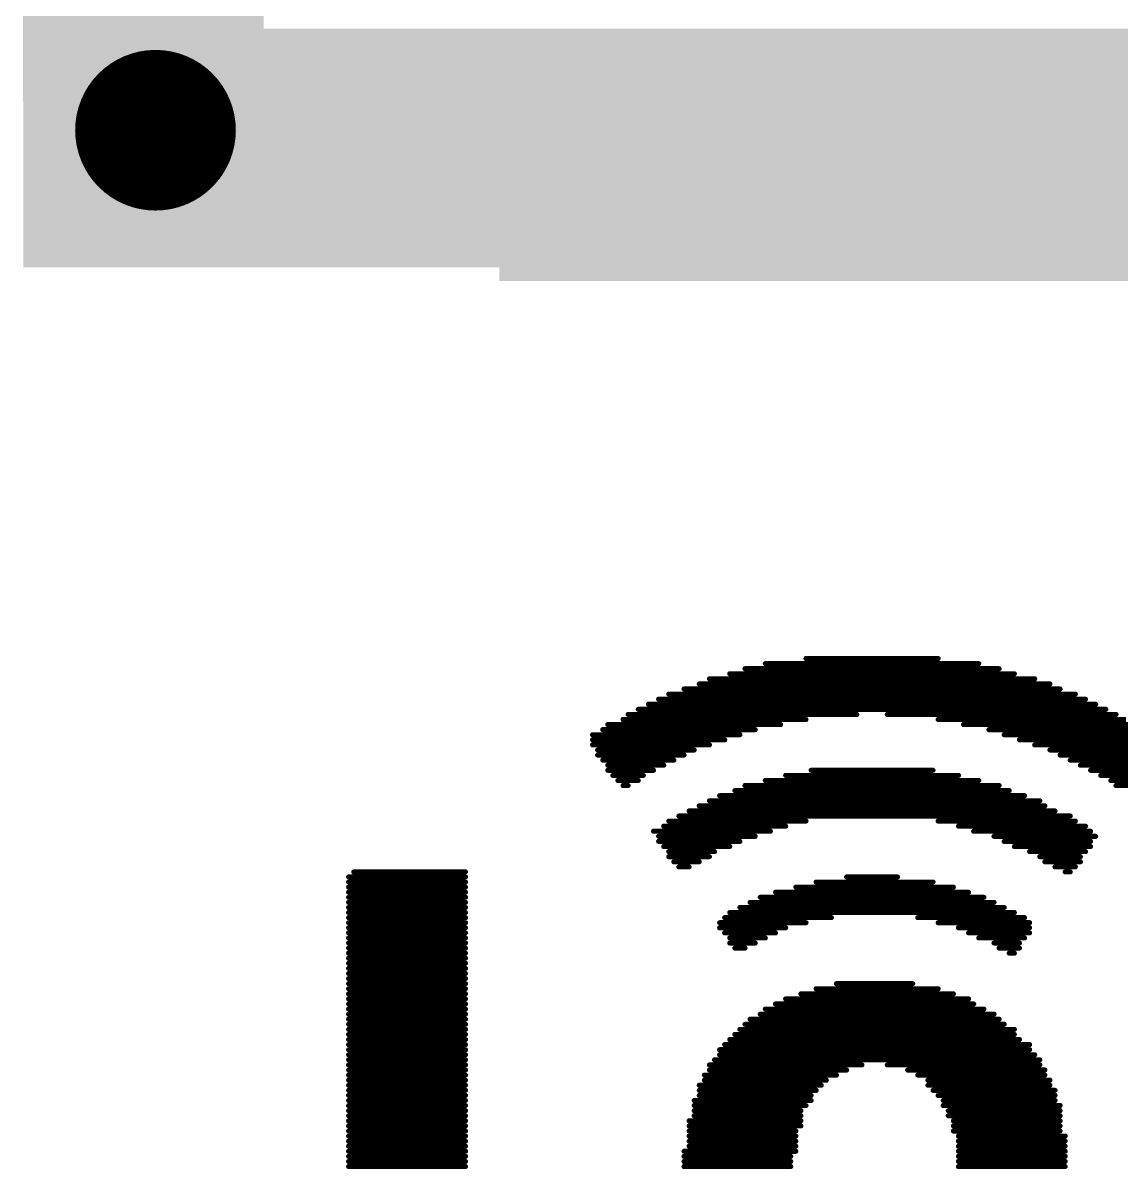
# Model space of a CAD drawing. Header units: inches. Extents: x -103 to 137, y -40 to 49.
# Drawn here: x -38.89 to -33.4, y -15.04 to -9.31 of the extents above; entities that cross this region are included whole.
import ezdxf

# ---------------------------------------------------------------- set-up
doc = ezdxf.new("R2010")
doc.units = ezdxf.units.IN
doc.header["$MEASUREMENT"] = 0
for name, color, linetype in [('BottomSolder', 6, 'Continuous'), ('MidLayer1', 16, 'Continuous'), ('MultiLayer', 9, 'Continuous'), ('TopOverlay', 2, 'Continuous'), ('TopPaste', 8, 'Continuous'), ('TopSolder', 216, 'Continuous'), ('ViaHoleLayer', 16, 'Continuous')]:
    doc.layers.add(name, color=color, linetype=linetype)

# ---------------------------------------------------------------- blocks, each defined once
blk = doc.blocks.new('HP5210_6')
at = {"layer": 'TopPaste'}
blk.add_solid([(-0.10236, -0.01969), (0.10236, -0.01969), (-0.10236, 0.01969), (0.10236, 0.01969)], dxfattribs=at)
at = {"layer": 'TopSolder'}
blk.add_solid([(-0.10636, -0.02369), (0.10636, -0.02369), (-0.10636, 0.02369), (0.10636, 0.02369)], dxfattribs=at)
blk = doc.blocks.new('HP5210_9')
at = {"layer": 'TopPaste'}
blk.add_solid([(-0.10236, -0.02528), (0.10236, -0.02528), (-0.10236, 0.01409), (0.10236, 0.01409)], dxfattribs=at)
at = {"layer": 'TopSolder'}
blk.add_solid([(-0.10636, -0.02928), (0.10636, -0.02928), (-0.10636, 0.01809), (0.10636, 0.01809)], dxfattribs=at)

msp = doc.modelspace()

# ---------------------------------------------------------------- linework, layer by layer
at = {"layer": 'BottomSolder', "const_width": 0.4016}
msp.add_lwpolyline([(-38.4254, -9.8498, 1), (-38.0238, -9.8498, 1)], format="xyb", close=True, dxfattribs=at)
at = {"layer": 'MidLayer1', "const_width": 0.3}
msp.add_lwpolyline([(-38.3746, -9.8498, 1), (-38.0746, -9.8498, 1)], format="xyb", close=True, dxfattribs=at)
at = {"layer": 'MultiLayer', "const_width": 0.3}
msp.add_lwpolyline([(-38.3746, -9.8498, 1), (-38.0746, -9.8498, 1)], format="xyb", close=True, dxfattribs=at)
at = {"layer": 'TopOverlay', "const_width": 0.0254}
for points in [[(-34.9734, -12.4914), (-34.313, -12.4914)], [(-35.2782, -12.5422), (-34.0082, -12.5422)], [(-35.1766, -12.5168), (-34.1098, -12.5168)], [(-35.5068, -12.6184), (-33.7542, -12.6184)], [(-35.456, -12.593), (-33.8304, -12.593)], [(-35.3544, -12.5676), (-33.932, -12.5676)], [(-35.6592, -12.6692), (-33.6272, -12.6692)], [(-35.583, -12.6438), (-33.7034, -12.6438)], [(-35.7608, -12.72), (-33.5256, -12.72)], [(-35.71, -12.6946), (-33.5764, -12.6946)], [(-35.8624, -12.7708), (-34.7194, -12.7708)], [(-35.8116, -12.7454), (-33.4748, -12.7454)], [(-34.567, -12.7708), (-33.424, -12.7708)], [(-35.9894, -12.847), (-35.2274, -12.847)], [(-35.964, -12.8216), (-35.1004, -12.8216)], [(-35.8878, -12.7962), (-34.9734, -12.7962)], [(-34.313, -12.7962), (-33.3732, -12.7962)], [(-34.186, -12.8216), (-33.3224, -12.8216)], [(-34.059, -12.847), (-33.297, -12.847)], [(-36.0402, -12.8724), (-35.3036, -12.8724)], [(-36.0402, -12.8978), (-35.3798, -12.8978)], [(-33.9828, -12.8724), (-33.2462, -12.8724)], [(-33.9066, -12.8978), (-33.1954, -12.8978)], [(-36.0402, -12.9232), (-35.456, -12.9232)], [(-36.0148, -12.9486), (-35.5322, -12.9486)], [(-33.8304, -12.9232), (-33.1954, -12.9232)], [(-33.7542, -12.9486), (-33.2208, -12.9486)], [(-36.0148, -12.974), (-35.583, -12.974)], [(-35.9894, -12.9994), (-35.6338, -12.9994)], [(-33.7034, -12.974), (-33.2208, -12.974)], [(-33.6526, -12.9994), (-33.2462, -12.9994)], [(-35.964, -13.0248), (-35.6846, -13.0248)], [(-35.964, -13.0502), (-35.7354, -13.0502)], [(-35.9386, -13.0756), (-35.7862, -13.0756)], [(-35.075, -13.0756), (-34.2114, -13.0756)], [(-34.948, -13.0502), (-34.3384, -13.0502)], [(-33.6018, -13.0248), (-33.2716, -13.0248)], [(-33.551, -13.0502), (-33.2716, -13.0502)], [(-33.5002, -13.0756), (-33.297, -13.0756)], [(-35.9132, -13.101), (-35.8116, -13.101)], [(-35.8878, -13.1264), (-35.8624, -13.1264)], [(-35.2782, -13.1264), (-34.0082, -13.1264)], [(-35.1766, -13.101), (-34.1098, -13.101)], [(-33.4494, -13.101), (-33.3224, -13.101)], [(-33.424, -13.1264), (-33.3478, -13.1264)], [(-35.4052, -13.1772), (-33.8812, -13.1772)], [(-35.329, -13.1518), (-33.9574, -13.1518)], [(-35.5068, -13.228), (-33.7796, -13.228)], [(-35.456, -13.2026), (-33.805, -13.2026)], [(-35.6592, -13.3042), (-34.9734, -13.3042)], [(-35.6084, -13.2788), (-33.6526, -13.2788)], [(-35.5576, -13.2534), (-33.7288, -13.2534)], [(-34.313, -13.3042), (-33.6272, -13.3042)], [(-35.7354, -13.355), (-35.1512, -13.355)], [(-35.6846, -13.3296), (-35.075, -13.3296)], [(-34.2114, -13.3296), (-33.5764, -13.3296)], [(-34.1352, -13.355), (-33.551, -13.355)], [(-35.71, -13.3804), (-35.2274, -13.3804)], [(-35.71, -13.4058), (-35.3036, -13.4058)], [(-34.0336, -13.3804), (-33.5256, -13.3804)], [(-33.9828, -13.4058), (-33.551, -13.4058)], [(-35.6846, -13.4312), (-35.3544, -13.4312)], [(-35.6592, -13.4566), (-35.4306, -13.4566)], [(-33.932, -13.4312), (-33.551, -13.4312)], [(-33.8558, -13.4566), (-33.5764, -13.4566)], [(-35.6592, -13.482), (-35.456, -13.482)], [(-35.6338, -13.5074), (-35.5068, -13.5074)], [(-35.6084, -13.5328), (-35.5576, -13.5328)], [(-33.805, -13.482), (-33.6018, -13.482)], [(-33.7796, -13.5074), (-33.6018, -13.5074)], [(-33.7288, -13.5328), (-33.6272, -13.5328)], [(-37.2594, -13.5836), (-36.6752, -13.5836)], [(-37.234, -13.5582), (-36.6752, -13.5582)], [(-34.7702, -13.5836), (-34.5162, -13.5836)], [(-33.678, -13.5582), (-33.6526, -13.5582)], [(-37.2594, -13.609), (-36.6752, -13.609)], [(-37.2594, -13.6344), (-36.6752, -13.6344)], [(-35.0242, -13.6344), (-34.2368, -13.6344)], [(-34.9226, -13.609), (-34.3384, -13.609)], [(-37.2594, -13.6598), (-36.6752, -13.6598)], [(-37.2594, -13.6852), (-36.6752, -13.6852)], [(-35.202, -13.6852), (-34.0844, -13.6852)], [(-35.1258, -13.6598), (-34.1606, -13.6598)], [(-37.2594, -13.7106), (-36.6752, -13.7106)], [(-37.2594, -13.736), (-36.6752, -13.736)], [(-37.2594, -13.7614), (-36.6752, -13.7614)], [(-35.3544, -13.7614), (-33.932, -13.7614)], [(-35.3036, -13.736), (-33.9828, -13.736)], [(-35.2528, -13.7106), (-34.0336, -13.7106)], [(-37.2594, -13.7868), (-36.6752, -13.7868)], [(-37.2594, -13.8122), (-36.6752, -13.8122)], [(-35.4052, -13.8122), (-34.9734, -13.8122)], [(-35.3798, -13.7868), (-34.8464, -13.7868)], [(-34.4146, -13.7868), (-33.8812, -13.7868)], [(-34.313, -13.8122), (-33.8558, -13.8122)], [(-37.2594, -13.8376), (-36.6752, -13.8376)], [(-37.2594, -13.863), (-36.6752, -13.863)], [(-35.4052, -13.8376), (-35.075, -13.8376)], [(-35.3798, -13.863), (-35.1258, -13.863)], [(-34.2114, -13.8376), (-33.8558, -13.8376)], [(-34.1606, -13.863), (-33.8558, -13.863)], [(-37.2594, -13.8884), (-36.6752, -13.8884)], [(-37.2594, -13.9138), (-36.6752, -13.9138)], [(-35.3544, -13.8884), (-35.1766, -13.8884)], [(-35.3544, -13.9138), (-35.2274, -13.9138)], [(-34.1098, -13.8884), (-33.8812, -13.8884)], [(-34.0336, -13.9138), (-33.9066, -13.9138)], [(-37.2594, -13.9392), (-36.6752, -13.9392)], [(-37.2594, -13.9646), (-36.6752, -13.9646)], [(-37.2594, -13.99), (-36.6752, -13.99)], [(-35.329, -13.9392), (-35.2782, -13.9392)], [(-34.0082, -13.9392), (-33.9066, -13.9392)], [(-33.9574, -13.9646), (-33.932, -13.9646)], [(-37.2594, -14.0154), (-36.6752, -14.0154)], [(-37.2594, -14.0408), (-36.6752, -14.0408)], [(-37.2594, -14.0662), (-36.6752, -14.0662)], [(-37.2594, -14.0916), (-36.6752, -14.0916)], [(-37.2594, -14.117), (-36.6752, -14.117)], [(-37.2594, -14.1424), (-36.6752, -14.1424)], [(-37.2594, -14.1678), (-36.6752, -14.1678)], [(-34.9988, -14.1678), (-34.2368, -14.1678)], [(-34.9226, -14.1424), (-34.313, -14.1424)], [(-34.821, -14.117), (-34.44, -14.117)], [(-37.2594, -14.1932), (-36.6752, -14.1932)], [(-37.2594, -14.2186), (-36.6752, -14.2186)], [(-35.1258, -14.2186), (-34.1352, -14.2186)], [(-35.075, -14.1932), (-34.1606, -14.1932)], [(-37.2594, -14.244), (-36.6752, -14.244)], [(-37.2594, -14.2694), (-36.6752, -14.2694)], [(-35.202, -14.2694), (-34.0336, -14.2694)], [(-35.1766, -14.244), (-34.0844, -14.244)], [(-37.2594, -14.2948), (-36.6752, -14.2948)], [(-37.2594, -14.3202), (-36.6752, -14.3202)], [(-35.2782, -14.3202), (-33.9828, -14.3202)], [(-35.2528, -14.2948), (-34.0082, -14.2948)], [(-37.2594, -14.3456), (-36.6752, -14.3456)], [(-37.2594, -14.371), (-36.6752, -14.371)], [(-37.2594, -14.3964), (-36.6752, -14.3964)], [(-35.3544, -14.3964), (-33.9066, -14.3964)], [(-35.329, -14.371), (-33.932, -14.371)], [(-35.3036, -14.3456), (-33.932, -14.3456)], [(-37.2594, -14.4218), (-36.6752, -14.4218)], [(-37.2594, -14.4472), (-36.6752, -14.4472)], [(-35.4052, -14.4472), (-33.8558, -14.4472)], [(-35.3798, -14.4218), (-33.8558, -14.4218)], [(-37.2594, -14.4726), (-36.6752, -14.4726)], [(-37.2594, -14.498), (-36.6752, -14.498)], [(-35.4306, -14.498), (-33.805, -14.498)], [(-35.4052, -14.4726), (-33.8304, -14.4726)], [(-37.2594, -14.5234), (-36.6752, -14.5234)], [(-37.2594, -14.5488), (-36.6752, -14.5488)], [(-35.456, -14.5234), (-34.694, -14.5234)], [(-35.456, -14.5488), (-34.7702, -14.5488)], [(-34.567, -14.5234), (-33.805, -14.5234)], [(-34.4654, -14.5488), (-33.7796, -14.5488)], [(-37.2594, -14.5742), (-36.6752, -14.5742)], [(-37.2594, -14.5996), (-36.6752, -14.5996)], [(-37.2594, -14.625), (-36.6752, -14.625)], [(-35.5068, -14.625), (-34.8972, -14.625)], [(-35.4814, -14.5742), (-34.821, -14.5742)], [(-35.4814, -14.5996), (-34.8718, -14.5996)], [(-34.4146, -14.5742), (-33.7796, -14.5742)], [(-34.3638, -14.5996), (-33.7542, -14.5996)], [(-34.3638, -14.625), (-33.7542, -14.625)], [(-37.2594, -14.6504), (-36.6752, -14.6504)], [(-37.2594, -14.6758), (-36.6752, -14.6758)], [(-35.5068, -14.6504), (-34.9226, -14.6504)], [(-35.5068, -14.6758), (-34.948, -14.6758)], [(-34.3384, -14.6504), (-33.7288, -14.6504)], [(-34.313, -14.6758), (-33.7288, -14.6758)], [(-37.2594, -14.7012), (-36.6752, -14.7012)], [(-37.2594, -14.7266), (-36.6752, -14.7266)], [(-35.5322, -14.7012), (-34.948, -14.7012)], [(-35.5322, -14.7266), (-34.9734, -14.7266)], [(-34.2876, -14.7012), (-33.7288, -14.7012)], [(-34.2876, -14.7266), (-33.7034, -14.7266)], [(-37.2594, -14.752), (-36.6752, -14.752)], [(-37.2594, -14.7774), (-36.6752, -14.7774)], [(-35.5322, -14.752), (-34.9988, -14.752)], [(-35.5322, -14.7774), (-34.9988, -14.7774)], [(-34.2622, -14.752), (-33.7034, -14.752)], [(-34.2622, -14.7774), (-33.7034, -14.7774)], [(-37.2594, -14.8028), (-36.6752, -14.8028)], [(-37.2594, -14.8282), (-36.6752, -14.8282)], [(-37.2594, -14.8536), (-36.6752, -14.8536)], [(-35.5576, -14.8028), (-34.9988, -14.8028)], [(-35.5576, -14.8282), (-34.9988, -14.8282)], [(-35.5576, -14.8536), (-35.0242, -14.8536)], [(-34.2368, -14.8028), (-33.7034, -14.8028)], [(-34.2368, -14.8282), (-33.7034, -14.8282)], [(-34.2368, -14.8536), (-33.7034, -14.8536)], [(-37.2594, -14.879), (-36.6752, -14.879)], [(-37.2594, -14.9044), (-36.6752, -14.9044)], [(-35.5576, -14.879), (-35.0242, -14.879)], [(-35.5576, -14.9044), (-35.0242, -14.9044)], [(-34.2114, -14.879), (-33.678, -14.879)], [(-34.2114, -14.9044), (-33.678, -14.9044)], [(-37.2594, -14.9298), (-36.6752, -14.9298)], [(-37.2594, -14.9552), (-36.6752, -14.9552)], [(-35.583, -14.9552), (-35.0242, -14.9552)], [(-35.5576, -14.9298), (-35.0242, -14.9298)], [(-34.2114, -14.9298), (-33.678, -14.9298)], [(-34.2114, -14.9552), (-33.678, -14.9552)], [(-37.2594, -14.9806), (-36.6752, -14.9806)], [(-37.2594, -15.006), (-36.6752, -15.006)], [(-35.583, -14.9806), (-35.0496, -14.9806)], [(-35.583, -15.006), (-35.0496, -15.006)], [(-34.2114, -14.9806), (-33.678, -14.9806)], [(-34.2114, -15.006), (-33.678, -15.006)], [(-37.2594, -15.0314), (-36.6752, -15.0314)], [(-35.583, -15.0314), (-35.0496, -15.0314)], [(-34.2114, -15.0314), (-33.678, -15.0314)]]:
    msp.add_lwpolyline(points, dxfattribs=at)
at = {"layer": 'TopOverlay', "const_width": 0.0127}
for points in [[(-34.9798, -12.4914, 1), (-34.9671, -12.4914, 1)], [(-34.3194, -12.4914, 1), (-34.3066, -12.4914, 1)], [(-35.2846, -12.5422, 1), (-35.2719, -12.5422, 1)], [(-35.183, -12.5168, 1), (-35.1703, -12.5168, 1)], [(-34.1161, -12.5168, 1), (-34.1035, -12.5168, 1)], [(-34.0145, -12.5422, 1), (-34.0018, -12.5422, 1)], [(-35.5132, -12.6184, 1), (-35.5004, -12.6184, 1)], [(-35.4623, -12.593, 1), (-35.4497, -12.593, 1)], [(-35.3608, -12.5676, 1), (-35.3481, -12.5676, 1)], [(-33.9383, -12.5676, 1), (-33.9256, -12.5676, 1)], [(-33.8367, -12.593, 1), (-33.824, -12.593, 1)], [(-33.7605, -12.6184, 1), (-33.7478, -12.6184, 1)], [(-35.6656, -12.6692, 1), (-35.6529, -12.6692, 1)], [(-35.5894, -12.6438, 1), (-35.5767, -12.6438, 1)], [(-33.7097, -12.6438, 1), (-33.697, -12.6438, 1)], [(-33.6335, -12.6692, 1), (-33.6208, -12.6692, 1)], [(-35.7671, -12.72, 1), (-35.7545, -12.72, 1)], [(-35.7163, -12.6946, 1), (-35.7037, -12.6946, 1)], [(-33.5827, -12.6946, 1), (-33.57, -12.6946, 1)], [(-33.5319, -12.72, 1), (-33.5192, -12.72, 1)], [(-35.8687, -12.7708, 1), (-35.8561, -12.7708, 1)], [(-35.818, -12.7454, 1), (-35.8052, -12.7454, 1)], [(-34.7257, -12.7708, 1), (-34.7131, -12.7708, 1)], [(-34.5733, -12.7708, 1), (-34.5607, -12.7708, 1)], [(-33.4811, -12.7454, 1), (-33.4684, -12.7454, 1)], [(-33.4303, -12.7708, 1), (-33.4176, -12.7708, 1)], [(-35.9957, -12.847, 1), (-35.983, -12.847, 1)], [(-35.9704, -12.8216, 1), (-35.9577, -12.8216, 1)], [(-35.8942, -12.7962, 1), (-35.8815, -12.7962, 1)], [(-35.2338, -12.847, 1), (-35.221, -12.847, 1)], [(-35.1067, -12.8216, 1), (-35.0941, -12.8216, 1)], [(-34.9798, -12.7962, 1), (-34.9671, -12.7962, 1)], [(-34.3194, -12.7962, 1), (-34.3066, -12.7962, 1)], [(-34.1923, -12.8216, 1), (-34.1797, -12.8216, 1)], [(-34.0654, -12.847, 1), (-34.0526, -12.847, 1)], [(-36.0466, -12.8724, 1), (-36.0338, -12.8724, 1)], [(-36.0466, -12.8978, 1), (-36.0338, -12.8978, 1)], [(-35.3862, -12.8978, 1), (-35.3734, -12.8978, 1)], [(-35.31, -12.8724, 1), (-35.2972, -12.8724, 1)], [(-33.9892, -12.8724, 1), (-33.9764, -12.8724, 1)], [(-33.913, -12.8978, 1), (-33.9002, -12.8978, 1)], [(-36.0466, -12.9232, 1), (-36.0338, -12.9232, 1)], [(-36.0211, -12.9486, 1), (-36.0085, -12.9486, 1)], [(-35.5386, -12.9486, 1), (-35.5258, -12.9486, 1)], [(-35.4623, -12.9232, 1), (-35.4497, -12.9232, 1)], [(-33.8367, -12.9232, 1), (-33.824, -12.9232, 1)], [(-33.7605, -12.9486, 1), (-33.7478, -12.9486, 1)], [(-36.0211, -12.974, 1), (-36.0085, -12.974, 1)], [(-35.9957, -12.9994, 1), (-35.983, -12.9994, 1)], [(-35.6401, -12.9994, 1), (-35.6275, -12.9994, 1)], [(-35.5894, -12.974, 1), (-35.5767, -12.974, 1)], [(-33.7097, -12.974, 1), (-33.697, -12.974, 1)], [(-33.6589, -12.9994, 1), (-33.6462, -12.9994, 1)], [(-35.9704, -13.0248, 1), (-35.9577, -13.0248, 1)], [(-35.9704, -13.0502, 1), (-35.9577, -13.0502, 1)], [(-35.9449, -13.0756, 1), (-35.9323, -13.0756, 1)], [(-35.7925, -13.0756, 1), (-35.7799, -13.0756, 1)], [(-35.7418, -13.0502, 1), (-35.729, -13.0502, 1)], [(-35.6909, -13.0248, 1), (-35.6782, -13.0248, 1)], [(-35.0814, -13.0756, 1), (-35.0686, -13.0756, 1)], [(-34.9543, -13.0502, 1), (-34.9417, -13.0502, 1)], [(-34.3447, -13.0502, 1), (-34.3321, -13.0502, 1)], [(-34.2178, -13.0756, 1), (-34.205, -13.0756, 1)], [(-33.6081, -13.0248, 1), (-33.5954, -13.0248, 1)], [(-33.5573, -13.0502, 1), (-33.5446, -13.0502, 1)], [(-33.5065, -13.0756, 1), (-33.4938, -13.0756, 1)], [(-35.9196, -13.101, 1), (-35.9068, -13.101, 1)], [(-35.8942, -13.1264, 1), (-35.8815, -13.1264, 1)], [(-35.8687, -13.1264, 1), (-35.8561, -13.1264, 1)], [(-35.818, -13.101, 1), (-35.8052, -13.101, 1)], [(-35.2846, -13.1264, 1), (-35.2719, -13.1264, 1)], [(-35.183, -13.101, 1), (-35.1703, -13.101, 1)], [(-34.1161, -13.101, 1), (-34.1035, -13.101, 1)], [(-34.0145, -13.1264, 1), (-34.0018, -13.1264, 1)], [(-33.4557, -13.101, 1), (-33.443, -13.101, 1)], [(-33.4303, -13.1264, 1), (-33.4176, -13.1264, 1)], [(-35.4115, -13.1772, 1), (-35.3989, -13.1772, 1)], [(-35.3353, -13.1518, 1), (-35.3227, -13.1518, 1)], [(-33.9637, -13.1518, 1), (-33.9511, -13.1518, 1)], [(-33.8875, -13.1772, 1), (-33.8749, -13.1772, 1)], [(-35.5132, -13.228, 1), (-35.5004, -13.228, 1)], [(-35.4623, -13.2026, 1), (-35.4497, -13.2026, 1)], [(-33.8113, -13.2026, 1), (-33.7986, -13.2026, 1)], [(-33.7859, -13.228, 1), (-33.7732, -13.228, 1)], [(-35.6656, -13.3042, 1), (-35.6529, -13.3042, 1)], [(-35.6148, -13.2788, 1), (-35.602, -13.2788, 1)], [(-35.5639, -13.2534, 1), (-35.5513, -13.2534, 1)], [(-34.9798, -13.3042, 1), (-34.9671, -13.3042, 1)], [(-34.3194, -13.3042, 1), (-34.3066, -13.3042, 1)], [(-33.7351, -13.2534, 1), (-33.7224, -13.2534, 1)], [(-33.6589, -13.2788, 1), (-33.6462, -13.2788, 1)], [(-33.6335, -13.3042, 1), (-33.6208, -13.3042, 1)], [(-35.7418, -13.355, 1), (-35.729, -13.355, 1)], [(-35.6909, -13.3296, 1), (-35.6782, -13.3296, 1)], [(-35.1575, -13.355, 1), (-35.1449, -13.355, 1)], [(-35.0814, -13.3296, 1), (-35.0686, -13.3296, 1)], [(-34.2178, -13.3296, 1), (-34.205, -13.3296, 1)], [(-34.1416, -13.355, 1), (-34.1288, -13.355, 1)], [(-33.5827, -13.3296, 1), (-33.57, -13.3296, 1)], [(-33.5573, -13.355, 1), (-33.5446, -13.355, 1)], [(-35.7163, -13.3804, 1), (-35.7037, -13.3804, 1)], [(-35.7163, -13.4058, 1), (-35.7037, -13.4058, 1)], [(-35.31, -13.4058, 1), (-35.2972, -13.4058, 1)], [(-35.2338, -13.3804, 1), (-35.221, -13.3804, 1)], [(-34.0399, -13.3804, 1), (-34.0273, -13.3804, 1)], [(-33.9892, -13.4058, 1), (-33.9764, -13.4058, 1)], [(-33.5573, -13.4058, 1), (-33.5446, -13.4058, 1)], [(-33.5319, -13.3804, 1), (-33.5192, -13.3804, 1)], [(-35.6909, -13.4312, 1), (-35.6782, -13.4312, 1)], [(-35.6656, -13.4566, 1), (-35.6529, -13.4566, 1)], [(-35.437, -13.4566, 1), (-35.4242, -13.4566, 1)], [(-35.3608, -13.4312, 1), (-35.3481, -13.4312, 1)], [(-33.9383, -13.4312, 1), (-33.9256, -13.4312, 1)], [(-33.8621, -13.4566, 1), (-33.8494, -13.4566, 1)], [(-33.5827, -13.4566, 1), (-33.57, -13.4566, 1)], [(-33.5573, -13.4312, 1), (-33.5446, -13.4312, 1)], [(-35.6656, -13.482, 1), (-35.6529, -13.482, 1)], [(-35.6401, -13.5074, 1), (-35.6275, -13.5074, 1)], [(-35.6148, -13.5328, 1), (-35.602, -13.5328, 1)], [(-35.5639, -13.5328, 1), (-35.5513, -13.5328, 1)], [(-35.5132, -13.5074, 1), (-35.5004, -13.5074, 1)], [(-35.4623, -13.482, 1), (-35.4497, -13.482, 1)], [(-33.8113, -13.482, 1), (-33.7986, -13.482, 1)], [(-33.7859, -13.5074, 1), (-33.7732, -13.5074, 1)], [(-33.7351, -13.5328, 1), (-33.7224, -13.5328, 1)], [(-33.6335, -13.5328, 1), (-33.6208, -13.5328, 1)], [(-33.6081, -13.482, 1), (-33.5954, -13.482, 1)], [(-33.6081, -13.5074, 1), (-33.5954, -13.5074, 1)], [(-37.2657, -13.5836, 1), (-37.253, -13.5836, 1)], [(-37.2403, -13.5582, 1), (-37.2276, -13.5582, 1)], [(-36.6815, -13.5582, 1), (-36.6689, -13.5582, 1)], [(-36.6815, -13.5836, 1), (-36.6689, -13.5836, 1)], [(-34.7766, -13.5836, 1), (-34.7638, -13.5836, 1)], [(-34.5226, -13.5836, 1), (-34.5098, -13.5836, 1)], [(-33.6843, -13.5582, 1), (-33.6716, -13.5582, 1)], [(-33.6589, -13.5582, 1), (-33.6462, -13.5582, 1)], [(-37.2657, -13.609, 1), (-37.253, -13.609, 1)], [(-37.2657, -13.6344, 1), (-37.253, -13.6344, 1)], [(-36.6815, -13.609, 1), (-36.6689, -13.609, 1)], [(-36.6815, -13.6344, 1), (-36.6689, -13.6344, 1)], [(-35.0305, -13.6344, 1), (-35.0179, -13.6344, 1)], [(-34.929, -13.609, 1), (-34.9162, -13.609, 1)], [(-34.3447, -13.609, 1), (-34.3321, -13.609, 1)], [(-34.2431, -13.6344, 1), (-34.2304, -13.6344, 1)], [(-37.2657, -13.6598, 1), (-37.253, -13.6598, 1)], [(-37.2657, -13.6852, 1), (-37.253, -13.6852, 1)], [(-36.6815, -13.6598, 1), (-36.6689, -13.6598, 1)], [(-36.6815, -13.6852, 1), (-36.6689, -13.6852, 1)], [(-35.2084, -13.6852, 1), (-35.1956, -13.6852, 1)], [(-35.1322, -13.6598, 1), (-35.1194, -13.6598, 1)], [(-34.1669, -13.6598, 1), (-34.1542, -13.6598, 1)], [(-34.0907, -13.6852, 1), (-34.078, -13.6852, 1)], [(-37.2657, -13.7106, 1), (-37.253, -13.7106, 1)], [(-37.2657, -13.736, 1), (-37.253, -13.736, 1)], [(-37.2657, -13.7614, 1), (-37.253, -13.7614, 1)], [(-36.6815, -13.7106, 1), (-36.6689, -13.7106, 1)], [(-36.6815, -13.736, 1), (-36.6689, -13.736, 1)], [(-36.6815, -13.7614, 1), (-36.6689, -13.7614, 1)], [(-35.3608, -13.7614, 1), (-35.3481, -13.7614, 1)], [(-35.31, -13.736, 1), (-35.2972, -13.736, 1)], [(-35.2591, -13.7106, 1), (-35.2465, -13.7106, 1)], [(-34.0399, -13.7106, 1), (-34.0273, -13.7106, 1)], [(-33.9892, -13.736, 1), (-33.9764, -13.736, 1)], [(-33.9383, -13.7614, 1), (-33.9256, -13.7614, 1)], [(-37.2657, -13.7868, 1), (-37.253, -13.7868, 1)], [(-37.2657, -13.8122, 1), (-37.253, -13.8122, 1)], [(-36.6815, -13.7868, 1), (-36.6689, -13.7868, 1)], [(-36.6815, -13.8122, 1), (-36.6689, -13.8122, 1)], [(-35.4115, -13.8122, 1), (-35.3989, -13.8122, 1)], [(-35.3862, -13.7868, 1), (-35.3734, -13.7868, 1)], [(-34.9798, -13.8122, 1), (-34.9671, -13.8122, 1)], [(-34.8527, -13.7868, 1), (-34.8401, -13.7868, 1)], [(-34.4209, -13.7868, 1), (-34.4083, -13.7868, 1)], [(-34.3194, -13.8122, 1), (-34.3066, -13.8122, 1)], [(-33.8875, -13.7868, 1), (-33.8749, -13.7868, 1)], [(-33.8621, -13.8122, 1), (-33.8494, -13.8122, 1)], [(-37.2657, -13.8376, 1), (-37.253, -13.8376, 1)], [(-37.2657, -13.863, 1), (-37.253, -13.863, 1)], [(-36.6815, -13.8376, 1), (-36.6689, -13.8376, 1)], [(-36.6815, -13.863, 1), (-36.6689, -13.863, 1)], [(-35.4115, -13.8376, 1), (-35.3989, -13.8376, 1)], [(-35.3862, -13.863, 1), (-35.3734, -13.863, 1)], [(-35.1322, -13.863, 1), (-35.1194, -13.863, 1)], [(-35.0814, -13.8376, 1), (-35.0686, -13.8376, 1)], [(-34.2178, -13.8376, 1), (-34.205, -13.8376, 1)], [(-34.1669, -13.863, 1), (-34.1542, -13.863, 1)], [(-33.8621, -13.8376, 1), (-33.8494, -13.8376, 1)], [(-33.8621, -13.863, 1), (-33.8494, -13.863, 1)], [(-37.2657, -13.8884, 1), (-37.253, -13.8884, 1)], [(-37.2657, -13.9138, 1), (-37.253, -13.9138, 1)], [(-36.6815, -13.8884, 1), (-36.6689, -13.8884, 1)], [(-36.6815, -13.9138, 1), (-36.6689, -13.9138, 1)], [(-35.3608, -13.8884, 1), (-35.3481, -13.8884, 1)], [(-35.3608, -13.9138, 1), (-35.3481, -13.9138, 1)], [(-35.2338, -13.9138, 1), (-35.221, -13.9138, 1)], [(-35.183, -13.8884, 1), (-35.1703, -13.8884, 1)], [(-34.1161, -13.8884, 1), (-34.1035, -13.8884, 1)], [(-34.0399, -13.9138, 1), (-34.0273, -13.9138, 1)], [(-33.913, -13.9138, 1), (-33.9002, -13.9138, 1)], [(-33.8875, -13.8884, 1), (-33.8749, -13.8884, 1)], [(-37.2657, -13.9392, 1), (-37.253, -13.9392, 1)], [(-37.2657, -13.9646, 1), (-37.253, -13.9646, 1)], [(-37.2657, -13.99, 1), (-37.253, -13.99, 1)], [(-36.6815, -13.9392, 1), (-36.6689, -13.9392, 1)], [(-36.6815, -13.9646, 1), (-36.6689, -13.9646, 1)], [(-36.6815, -13.99, 1), (-36.6689, -13.99, 1)], [(-35.3353, -13.9392, 1), (-35.3227, -13.9392, 1)], [(-35.2846, -13.9392, 1), (-35.2719, -13.9392, 1)], [(-34.0145, -13.9392, 1), (-34.0018, -13.9392, 1)], [(-33.9637, -13.9646, 1), (-33.9511, -13.9646, 1)], [(-33.9383, -13.9646, 1), (-33.9256, -13.9646, 1)], [(-33.913, -13.9392, 1), (-33.9002, -13.9392, 1)], [(-37.2657, -14.0154, 1), (-37.253, -14.0154, 1)], [(-37.2657, -14.0408, 1), (-37.253, -14.0408, 1)], [(-36.6815, -14.0154, 1), (-36.6689, -14.0154, 1)], [(-36.6815, -14.0408, 1), (-36.6689, -14.0408, 1)], [(-37.2657, -14.0662, 1), (-37.253, -14.0662, 1)], [(-37.2657, -14.0916, 1), (-37.253, -14.0916, 1)], [(-36.6815, -14.0662, 1), (-36.6689, -14.0662, 1)], [(-36.6815, -14.0916, 1), (-36.6689, -14.0916, 1)], [(-37.2657, -14.117, 1), (-37.253, -14.117, 1)], [(-37.2657, -14.1424, 1), (-37.253, -14.1424, 1)], [(-37.2657, -14.1678, 1), (-37.253, -14.1678, 1)], [(-36.6815, -14.117, 1), (-36.6689, -14.117, 1)], [(-36.6815, -14.1424, 1), (-36.6689, -14.1424, 1)], [(-36.6815, -14.1678, 1), (-36.6689, -14.1678, 1)], [(-35.0052, -14.1678, 1), (-34.9924, -14.1678, 1)], [(-34.929, -14.1424, 1), (-34.9162, -14.1424, 1)], [(-34.8274, -14.117, 1), (-34.8146, -14.117, 1)], [(-34.4464, -14.117, 1), (-34.4337, -14.117, 1)], [(-34.3194, -14.1424, 1), (-34.3066, -14.1424, 1)], [(-34.2431, -14.1678, 1), (-34.2304, -14.1678, 1)], [(-37.2657, -14.1932, 1), (-37.253, -14.1932, 1)], [(-37.2657, -14.2186, 1), (-37.253, -14.2186, 1)], [(-36.6815, -14.1932, 1), (-36.6689, -14.1932, 1)], [(-36.6815, -14.2186, 1), (-36.6689, -14.2186, 1)], [(-35.1322, -14.2186, 1), (-35.1194, -14.2186, 1)], [(-35.0814, -14.1932, 1), (-35.0686, -14.1932, 1)], [(-34.1669, -14.1932, 1), (-34.1542, -14.1932, 1)], [(-34.1416, -14.2186, 1), (-34.1288, -14.2186, 1)], [(-37.2657, -14.244, 1), (-37.253, -14.244, 1)], [(-37.2657, -14.2694, 1), (-37.253, -14.2694, 1)], [(-36.6815, -14.244, 1), (-36.6689, -14.244, 1)], [(-36.6815, -14.2694, 1), (-36.6689, -14.2694, 1)], [(-35.2084, -14.2694, 1), (-35.1956, -14.2694, 1)], [(-35.183, -14.244, 1), (-35.1703, -14.244, 1)], [(-34.0907, -14.244, 1), (-34.078, -14.244, 1)], [(-34.0399, -14.2694, 1), (-34.0273, -14.2694, 1)], [(-37.2657, -14.2948, 1), (-37.253, -14.2948, 1)], [(-37.2657, -14.3202, 1), (-37.253, -14.3202, 1)], [(-36.6815, -14.2948, 1), (-36.6689, -14.2948, 1)], [(-36.6815, -14.3202, 1), (-36.6689, -14.3202, 1)], [(-35.2846, -14.3202, 1), (-35.2719, -14.3202, 1)], [(-35.2591, -14.2948, 1), (-35.2465, -14.2948, 1)], [(-34.0145, -14.2948, 1), (-34.0018, -14.2948, 1)], [(-33.9892, -14.3202, 1), (-33.9764, -14.3202, 1)], [(-37.2657, -14.3456, 1), (-37.253, -14.3456, 1)], [(-37.2657, -14.371, 1), (-37.253, -14.371, 1)], [(-37.2657, -14.3964, 1), (-37.253, -14.3964, 1)], [(-36.6815, -14.3456, 1), (-36.6689, -14.3456, 1)], [(-36.6815, -14.371, 1), (-36.6689, -14.371, 1)], [(-36.6815, -14.3964, 1), (-36.6689, -14.3964, 1)], [(-35.3608, -14.3964, 1), (-35.3481, -14.3964, 1)], [(-35.3353, -14.371, 1), (-35.3227, -14.371, 1)], [(-35.31, -14.3456, 1), (-35.2972, -14.3456, 1)], [(-33.9383, -14.3456, 1), (-33.9256, -14.3456, 1)], [(-33.9383, -14.371, 1), (-33.9256, -14.371, 1)], [(-33.913, -14.3964, 1), (-33.9002, -14.3964, 1)], [(-37.2657, -14.4218, 1), (-37.253, -14.4218, 1)], [(-37.2657, -14.4472, 1), (-37.253, -14.4472, 1)], [(-36.6815, -14.4218, 1), (-36.6689, -14.4218, 1)], [(-36.6815, -14.4472, 1), (-36.6689, -14.4472, 1)], [(-35.4115, -14.4472, 1), (-35.3989, -14.4472, 1)], [(-35.3862, -14.4218, 1), (-35.3734, -14.4218, 1)], [(-33.8621, -14.4218, 1), (-33.8494, -14.4218, 1)], [(-33.8621, -14.4472, 1), (-33.8494, -14.4472, 1)], [(-37.2657, -14.4726, 1), (-37.253, -14.4726, 1)], [(-37.2657, -14.498, 1), (-37.253, -14.498, 1)], [(-36.6815, -14.4726, 1), (-36.6689, -14.4726, 1)], [(-36.6815, -14.498, 1), (-36.6689, -14.498, 1)], [(-35.437, -14.498, 1), (-35.4242, -14.498, 1)], [(-35.4115, -14.4726, 1), (-35.3989, -14.4726, 1)], [(-33.8367, -14.4726, 1), (-33.824, -14.4726, 1)], [(-33.8113, -14.498, 1), (-33.7986, -14.498, 1)], [(-37.2657, -14.5234, 1), (-37.253, -14.5234, 1)], [(-37.2657, -14.5488, 1), (-37.253, -14.5488, 1)], [(-36.6815, -14.5234, 1), (-36.6689, -14.5234, 1)], [(-36.6815, -14.5488, 1), (-36.6689, -14.5488, 1)], [(-35.4623, -14.5234, 1), (-35.4497, -14.5234, 1)], [(-35.4623, -14.5488, 1), (-35.4497, -14.5488, 1)], [(-34.7766, -14.5488, 1), (-34.7638, -14.5488, 1)], [(-34.7004, -14.5234, 1), (-34.6876, -14.5234, 1)], [(-34.5733, -14.5234, 1), (-34.5607, -14.5234, 1)], [(-34.4718, -14.5488, 1), (-34.459, -14.5488, 1)], [(-33.8113, -14.5234, 1), (-33.7986, -14.5234, 1)], [(-33.7859, -14.5488, 1), (-33.7732, -14.5488, 1)], [(-37.2657, -14.5742, 1), (-37.253, -14.5742, 1)], [(-37.2657, -14.5996, 1), (-37.253, -14.5996, 1)], [(-37.2657, -14.625, 1), (-37.253, -14.625, 1)], [(-36.6815, -14.5742, 1), (-36.6689, -14.5742, 1)], [(-36.6815, -14.5996, 1), (-36.6689, -14.5996, 1)], [(-36.6815, -14.625, 1), (-36.6689, -14.625, 1)], [(-35.5132, -14.625, 1), (-35.5004, -14.625, 1)], [(-35.4877, -14.5742, 1), (-35.4751, -14.5742, 1)], [(-35.4877, -14.5996, 1), (-35.4751, -14.5996, 1)], [(-34.9036, -14.625, 1), (-34.8908, -14.625, 1)], [(-34.8782, -14.5996, 1), (-34.8655, -14.5996, 1)], [(-34.8274, -14.5742, 1), (-34.8146, -14.5742, 1)], [(-34.4209, -14.5742, 1), (-34.4083, -14.5742, 1)], [(-34.3702, -14.5996, 1), (-34.3575, -14.5996, 1)], [(-34.3702, -14.625, 1), (-34.3575, -14.625, 1)], [(-33.7859, -14.5742, 1), (-33.7732, -14.5742, 1)], [(-33.7605, -14.5996, 1), (-33.7478, -14.5996, 1)], [(-33.7605, -14.625, 1), (-33.7478, -14.625, 1)], [(-37.2657, -14.6504, 1), (-37.253, -14.6504, 1)], [(-37.2657, -14.6758, 1), (-37.253, -14.6758, 1)], [(-36.6815, -14.6504, 1), (-36.6689, -14.6504, 1)], [(-36.6815, -14.6758, 1), (-36.6689, -14.6758, 1)], [(-35.5132, -14.6504, 1), (-35.5004, -14.6504, 1)], [(-35.5132, -14.6758, 1), (-35.5004, -14.6758, 1)], [(-34.9543, -14.6758, 1), (-34.9417, -14.6758, 1)], [(-34.929, -14.6504, 1), (-34.9162, -14.6504, 1)], [(-34.3447, -14.6504, 1), (-34.3321, -14.6504, 1)], [(-34.3194, -14.6758, 1), (-34.3066, -14.6758, 1)], [(-33.7351, -14.6504, 1), (-33.7224, -14.6504, 1)], [(-33.7351, -14.6758, 1), (-33.7224, -14.6758, 1)], [(-37.2657, -14.7012, 1), (-37.253, -14.7012, 1)], [(-37.2657, -14.7266, 1), (-37.253, -14.7266, 1)], [(-36.6815, -14.7012, 1), (-36.6689, -14.7012, 1)], [(-36.6815, -14.7266, 1), (-36.6689, -14.7266, 1)], [(-35.5386, -14.7012, 1), (-35.5258, -14.7012, 1)], [(-35.5386, -14.7266, 1), (-35.5258, -14.7266, 1)], [(-34.9798, -14.7266, 1), (-34.9671, -14.7266, 1)], [(-34.9543, -14.7012, 1), (-34.9417, -14.7012, 1)], [(-34.294, -14.7012, 1), (-34.2812, -14.7012, 1)], [(-34.294, -14.7266, 1), (-34.2812, -14.7266, 1)], [(-33.7351, -14.7012, 1), (-33.7224, -14.7012, 1)], [(-33.7097, -14.7266, 1), (-33.697, -14.7266, 1)], [(-37.2657, -14.752, 1), (-37.253, -14.752, 1)], [(-37.2657, -14.7774, 1), (-37.253, -14.7774, 1)], [(-36.6815, -14.752, 1), (-36.6689, -14.752, 1)], [(-36.6815, -14.7774, 1), (-36.6689, -14.7774, 1)], [(-35.5386, -14.752, 1), (-35.5258, -14.752, 1)], [(-35.5386, -14.7774, 1), (-35.5258, -14.7774, 1)], [(-35.0052, -14.752, 1), (-34.9924, -14.752, 1)], [(-35.0052, -14.7774, 1), (-34.9924, -14.7774, 1)], [(-34.2685, -14.752, 1), (-34.2559, -14.752, 1)], [(-34.2685, -14.7774, 1), (-34.2559, -14.7774, 1)], [(-33.7097, -14.752, 1), (-33.697, -14.752, 1)], [(-33.7097, -14.7774, 1), (-33.697, -14.7774, 1)], [(-37.2657, -14.8028, 1), (-37.253, -14.8028, 1)], [(-37.2657, -14.8282, 1), (-37.253, -14.8282, 1)], [(-37.2657, -14.8536, 1), (-37.253, -14.8536, 1)], [(-36.6815, -14.8028, 1), (-36.6689, -14.8028, 1)], [(-36.6815, -14.8282, 1), (-36.6689, -14.8282, 1)], [(-36.6815, -14.8536, 1), (-36.6689, -14.8536, 1)], [(-35.5639, -14.8028, 1), (-35.5513, -14.8028, 1)], [(-35.5639, -14.8282, 1), (-35.5513, -14.8282, 1)], [(-35.5639, -14.8536, 1), (-35.5513, -14.8536, 1)], [(-35.0305, -14.8536, 1), (-35.0179, -14.8536, 1)], [(-35.0052, -14.8028, 1), (-34.9924, -14.8028, 1)], [(-35.0052, -14.8282, 1), (-34.9924, -14.8282, 1)], [(-34.2431, -14.8028, 1), (-34.2304, -14.8028, 1)], [(-34.2431, -14.8282, 1), (-34.2304, -14.8282, 1)], [(-34.2431, -14.8536, 1), (-34.2304, -14.8536, 1)], [(-33.7097, -14.8028, 1), (-33.697, -14.8028, 1)], [(-33.7097, -14.8282, 1), (-33.697, -14.8282, 1)], [(-33.7097, -14.8536, 1), (-33.697, -14.8536, 1)], [(-37.2657, -14.879, 1), (-37.253, -14.879, 1)], [(-37.2657, -14.9044, 1), (-37.253, -14.9044, 1)], [(-36.6815, -14.879, 1), (-36.6689, -14.879, 1)], [(-36.6815, -14.9044, 1), (-36.6689, -14.9044, 1)], [(-35.5639, -14.879, 1), (-35.5513, -14.879, 1)], [(-35.5639, -14.9044, 1), (-35.5513, -14.9044, 1)], [(-35.0305, -14.879, 1), (-35.0179, -14.879, 1)], [(-35.0305, -14.9044, 1), (-35.0179, -14.9044, 1)], [(-34.2178, -14.879, 1), (-34.205, -14.879, 1)], [(-34.2178, -14.9044, 1), (-34.205, -14.9044, 1)], [(-33.6843, -14.879, 1), (-33.6716, -14.879, 1)], [(-33.6843, -14.9044, 1), (-33.6716, -14.9044, 1)], [(-37.2657, -14.9298, 1), (-37.253, -14.9298, 1)], [(-37.2657, -14.9552, 1), (-37.253, -14.9552, 1)], [(-36.6815, -14.9298, 1), (-36.6689, -14.9298, 1)], [(-36.6815, -14.9552, 1), (-36.6689, -14.9552, 1)], [(-35.5894, -14.9552, 1), (-35.5767, -14.9552, 1)], [(-35.5639, -14.9298, 1), (-35.5513, -14.9298, 1)], [(-35.0305, -14.9298, 1), (-35.0179, -14.9298, 1)], [(-35.0305, -14.9552, 1), (-35.0179, -14.9552, 1)], [(-34.2178, -14.9298, 1), (-34.205, -14.9298, 1)], [(-34.2178, -14.9552, 1), (-34.205, -14.9552, 1)], [(-33.6843, -14.9298, 1), (-33.6716, -14.9298, 1)], [(-33.6843, -14.9552, 1), (-33.6716, -14.9552, 1)], [(-37.2657, -14.9806, 1), (-37.253, -14.9806, 1)], [(-37.2657, -15.006, 1), (-37.253, -15.006, 1)], [(-36.6815, -14.9806, 1), (-36.6689, -14.9806, 1)], [(-36.6815, -15.006, 1), (-36.6689, -15.006, 1)], [(-35.5894, -14.9806, 1), (-35.5767, -14.9806, 1)], [(-35.5894, -15.006, 1), (-35.5767, -15.006, 1)], [(-35.056, -14.9806, 1), (-35.0433, -14.9806, 1)], [(-35.056, -15.006, 1), (-35.0433, -15.006, 1)], [(-34.2178, -14.9806, 1), (-34.205, -14.9806, 1)], [(-34.2178, -15.006, 1), (-34.205, -15.006, 1)], [(-33.6843, -14.9806, 1), (-33.6716, -14.9806, 1)], [(-33.6843, -15.006, 1), (-33.6716, -15.006, 1)], [(-37.2657, -15.0314, 1), (-37.253, -15.0314, 1)], [(-36.6815, -15.0314, 1), (-36.6689, -15.0314, 1)], [(-35.5894, -15.0314, 1), (-35.5767, -15.0314, 1)], [(-35.056, -15.0314, 1), (-35.0433, -15.0314, 1)], [(-34.2178, -15.0314, 1), (-34.205, -15.0314, 1)], [(-33.6843, -15.0314, 1), (-33.6716, -15.0314, 1)]]:
    msp.add_lwpolyline(points, format="xyb", close=True, dxfattribs=at)
at = {"layer": 'TopSolder', "const_width": 0.4016}
msp.add_lwpolyline([(-38.4254, -9.8498, 1), (-38.0238, -9.8498, 1)], format="xyb", close=True, dxfattribs=at)
at = {"layer": 'TopSolder'}
for points in [[(-37.6912, -2.2806), (-38.885, -2.2806), (-37.6912, -10.5102), (-38.885, -10.5102)], [(-25.1436, -10.5356), (-25.1436, -9.3418), (-38.885, -10.5356), (-38.885, -9.3418)]]:
    msp.add_solid(points, dxfattribs=at)
at = {"layer": 'ViaHoleLayer', "const_width": 0.15}
msp.add_lwpolyline([(-38.2996, -9.8498, 1), (-38.1496, -9.8498, 1)], format="xyb", close=True, dxfattribs=at)

# ---------------------------------------------------------------- block references
at = {"xscale": 25.4, "yscale": 25.4, "zscale": 25.4}
for name, p, rotation in [('HP5210_9', (-38.4278, -7.005), 90), ('HP5210_6', (-33.805, -10.0022), 180)]:
    msp.add_blockref(name, p, dxfattribs=dict(at, rotation=rotation))

doc.saveas('drawing.dxf')
